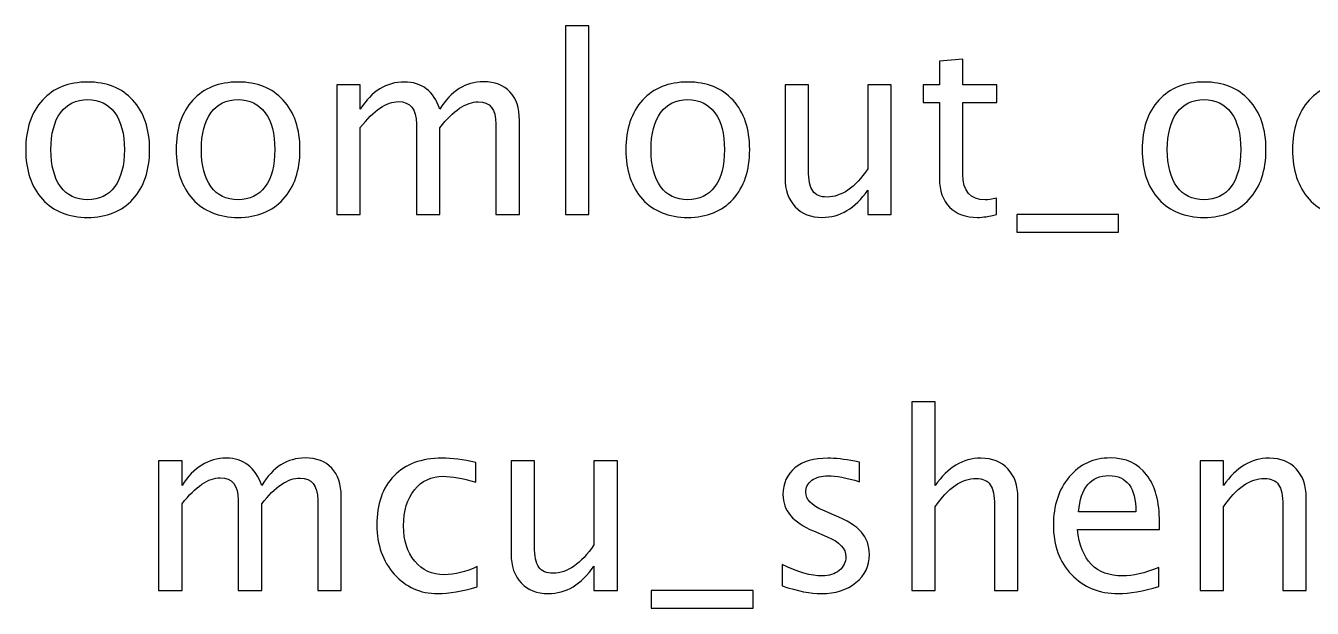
# Model space of a CAD drawing. Header units: centimetres. Extents: x -55 to 43, y -73 to 74.
# Drawn here: x -31.73 to -17.82, y 67.41 to 73.71 of the extents above; entities that cross this region are included whole.
import ezdxf

# ---------------------------------------------------------------- set-up
doc = ezdxf.new("R2010")
doc.units = ezdxf.units.CM
doc.header["$MEASUREMENT"] = 0
doc.layers.add('Layer 1', color=7, linetype='Continuous')

msp = doc.modelspace()

# ---------------------------------------------------------------- linework, layer by layer
at = {"layer": 'Layer 1'}
for points, knots in [([(-25.89448, 71.67044), (-25.89448, 71.67044), (-25.89448, 73.71037), (-25.89448, 73.71037), (-25.89448, 73.71037), (-25.89448, 73.71037), (-25.64048, 73.71037), (-25.64048, 73.71037), (-25.64048, 73.71037), (-25.64048, 73.71037), (-25.64048, 71.67044), (-25.64048, 71.67044), (-25.64048, 71.67044), (-25.64048, 71.67044), (-25.89448, 71.67044), (-25.89448, 71.67044)], [0, 0, 0, 0, 0.2, 0.2, 0.2, 0.2, 0.4, 0.4, 0.4, 0.4, 0.6, 0.6, 0.6, 0.6, 1, 1, 1, 1]), ([(-21.23518, 71.67088), (-21.31367, 71.64927), (-21.38202, 71.63869), (-21.43979, 71.63869), (-21.43979, 71.63869), (-21.56944, 71.63869), (-21.67042, 71.67573), (-21.74274, 71.74981), (-21.74274, 71.74981), (-21.8155, 71.8239), (-21.85166, 71.92664), (-21.85166, 72.0585), (-21.85166, 72.0585), (-21.85166, 72.0585), (-21.85166, 72.88223), (-21.85166, 72.88223), (-21.85166, 72.88223), (-21.85166, 72.88223), (-22.02716, 72.88223), (-22.02716, 72.88223), (-22.02716, 72.88223), (-22.02716, 72.88223), (-22.02716, 73.07273), (-22.02716, 73.07273), (-22.02716, 73.07273), (-22.02716, 73.07273), (-21.85166, 73.07273), (-21.85166, 73.07273), (-21.85166, 73.07273), (-21.85166, 73.07273), (-21.85166, 73.32629), (-21.85166, 73.32629), (-21.85166, 73.32629), (-21.85166, 73.32629), (-21.59766, 73.35054), (-21.59766, 73.35054), (-21.59766, 73.35054), (-21.59766, 73.35054), (-21.59766, 73.07273), (-21.59766, 73.07273), (-21.59766, 73.07273), (-21.59766, 73.07273), (-21.22989, 73.07273), (-21.22989, 73.07273), (-21.22989, 73.07273), (-21.22989, 73.07273), (-21.22989, 72.88223), (-21.22989, 72.88223), (-21.22989, 72.88223), (-21.22989, 72.88223), (-21.59766, 72.88223), (-21.59766, 72.88223), (-21.59766, 72.88223), (-21.59766, 72.88223), (-21.59766, 72.10436), (-21.59766, 72.10436), (-21.59766, 72.10436), (-21.59766, 71.92091), (-21.51784, 71.82919), (-21.35865, 71.82919), (-21.35865, 71.82919), (-21.3247, 71.82919), (-21.28369, 71.83492), (-21.23518, 71.84595), (-21.23518, 71.84595), (-21.23518, 71.84595), (-21.23518, 71.67088), (-21.23518, 71.67088)], [0, 0, 0, 0, 0.05555556, 0.05555556, 0.05555556, 0.05555556, 0.11111111, 0.11111111, 0.11111111, 0.11111111, 0.16666667, 0.16666667, 0.16666667, 0.16666667, 0.22222222, 0.22222222, 0.22222222, 0.22222222, 0.27777778, 0.27777778, 0.27777778, 0.27777778, 0.33333333, 0.33333333, 0.33333333, 0.33333333, 0.38888889, 0.38888889, 0.38888889, 0.38888889, 0.44444444, 0.44444444, 0.44444444, 0.44444444, 0.5, 0.5, 0.5, 0.5, 0.55555556, 0.55555556, 0.55555556, 0.55555556, 0.61111111, 0.61111111, 0.61111111, 0.61111111, 0.66666667, 0.66666667, 0.66666667, 0.66666667, 0.72222222, 0.72222222, 0.72222222, 0.72222222, 0.77777778, 0.77777778, 0.77777778, 0.77777778, 0.83333333, 0.83333333, 0.83333333, 0.83333333, 0.88888889, 0.88888889, 0.88888889, 0.88888889, 1, 1, 1, 1]), ([(-31.05737, 71.63869), (-31.2633, 71.63869), (-31.42646, 71.70439), (-31.54641, 71.8358), (-31.54641, 71.8358), (-31.66679, 71.96721), (-31.72677, 72.14581), (-31.72677, 72.37114), (-31.72677, 72.37114), (-31.72677, 72.59604), (-31.66679, 72.77419), (-31.54641, 72.90516), (-31.54641, 72.90516), (-31.42646, 73.03613), (-31.2633, 73.10183), (-31.05737, 73.10183), (-31.05737, 73.10183), (-30.85144, 73.10183), (-30.68828, 73.03613), (-30.56833, 72.90516), (-30.56833, 72.90516), (-30.44795, 72.77419), (-30.38798, 72.59604), (-30.38798, 72.37114), (-30.38798, 72.37114), (-30.38798, 72.14581), (-30.44795, 71.96721), (-30.56833, 71.8358), (-30.56833, 71.8358), (-30.68828, 71.70439), (-30.85144, 71.63869), (-31.05737, 71.63869)], [0, 0, 0, 0, 0.11111111, 0.11111111, 0.11111111, 0.11111111, 0.22222222, 0.22222222, 0.22222222, 0.22222222, 0.33333333, 0.33333333, 0.33333333, 0.33333333, 0.44444444, 0.44444444, 0.44444444, 0.44444444, 0.55555556, 0.55555556, 0.55555556, 0.55555556, 0.66666667, 0.66666667, 0.66666667, 0.66666667, 0.77777778, 0.77777778, 0.77777778, 0.77777778, 1, 1, 1, 1]), ([(-29.43195, 71.63869), (-29.63788, 71.63869), (-29.80104, 71.70439), (-29.92099, 71.8358), (-29.92099, 71.8358), (-30.04137, 71.96721), (-30.10135, 72.14581), (-30.10135, 72.37114), (-30.10135, 72.37114), (-30.10135, 72.59604), (-30.04137, 72.77419), (-29.92099, 72.90516), (-29.92099, 72.90516), (-29.80104, 73.03613), (-29.63788, 73.10183), (-29.43195, 73.10183), (-29.43195, 73.10183), (-29.22602, 73.10183), (-29.06286, 73.03613), (-28.94291, 72.90516), (-28.94291, 72.90516), (-28.82253, 72.77419), (-28.76256, 72.59604), (-28.76256, 72.37114), (-28.76256, 72.37114), (-28.76256, 72.14581), (-28.82253, 71.96721), (-28.94291, 71.8358), (-28.94291, 71.8358), (-29.06286, 71.70439), (-29.22602, 71.63869), (-29.43195, 71.63869)], [0, 0, 0, 0, 0.11111111, 0.11111111, 0.11111111, 0.11111111, 0.22222222, 0.22222222, 0.22222222, 0.22222222, 0.33333333, 0.33333333, 0.33333333, 0.33333333, 0.44444444, 0.44444444, 0.44444444, 0.44444444, 0.55555556, 0.55555556, 0.55555556, 0.55555556, 0.66666667, 0.66666667, 0.66666667, 0.66666667, 0.77777778, 0.77777778, 0.77777778, 0.77777778, 1, 1, 1, 1]), ([(-28.3648, 71.67044), (-28.3648, 71.67044), (-28.3648, 73.07273), (-28.3648, 73.07273), (-28.3648, 73.07273), (-28.3648, 73.07273), (-28.1108, 73.07273), (-28.1108, 73.07273), (-28.1108, 73.07273), (-28.1108, 73.07273), (-28.1108, 72.80771), (-28.1108, 72.80771), (-28.1108, 72.80771), (-27.98689, 73.00394), (-27.82814, 73.10183), (-27.63367, 73.10183), (-27.63367, 73.10183), (-27.44626, 73.10183), (-27.31882, 73.00394), (-27.25091, 72.80771), (-27.25091, 72.80771), (-27.13052, 73.0057), (-26.97353, 73.10448), (-26.78083, 73.10448), (-26.78083, 73.10448), (-26.6578, 73.10448), (-26.56211, 73.06832), (-26.49376, 72.99556), (-26.49376, 72.99556), (-26.42541, 72.9228), (-26.39101, 72.82094), (-26.39101, 72.68997), (-26.39101, 72.68997), (-26.39101, 72.68997), (-26.39101, 71.67044), (-26.39101, 71.67044), (-26.39101, 71.67044), (-26.39101, 71.67044), (-26.64501, 71.67044), (-26.64501, 71.67044), (-26.64501, 71.67044), (-26.64501, 71.67044), (-26.64501, 72.64807), (-26.64501, 72.64807), (-26.64501, 72.64807), (-26.64501, 72.80771), (-26.70851, 72.88752), (-26.83551, 72.88752), (-26.83551, 72.88752), (-26.96736, 72.88752), (-27.10583, 72.79448), (-27.25091, 72.60795), (-27.25091, 72.60795), (-27.25091, 72.60795), (-27.25091, 71.67044), (-27.25091, 71.67044), (-27.25091, 71.67044), (-27.25091, 71.67044), (-27.50491, 71.67044), (-27.50491, 71.67044), (-27.50491, 71.67044), (-27.50491, 71.67044), (-27.50491, 72.64896), (-27.50491, 72.64896), (-27.50491, 72.64896), (-27.50491, 72.80991), (-27.56929, 72.89017), (-27.69849, 72.89017), (-27.69849, 72.89017), (-27.82681, 72.89017), (-27.9644, 72.79668), (-28.1108, 72.60927), (-28.1108, 72.60927), (-28.1108, 72.60927), (-28.1108, 71.67044), (-28.1108, 71.67044), (-28.1108, 71.67044), (-28.1108, 71.67044), (-28.3648, 71.67044), (-28.3648, 71.67044)], [0, 0, 0, 0, 0.04761905, 0.04761905, 0.04761905, 0.04761905, 0.0952381, 0.0952381, 0.0952381, 0.0952381, 0.14285714, 0.14285714, 0.14285714, 0.14285714, 0.19047619, 0.19047619, 0.19047619, 0.19047619, 0.23809524, 0.23809524, 0.23809524, 0.23809524, 0.28571429, 0.28571429, 0.28571429, 0.28571429, 0.33333333, 0.33333333, 0.33333333, 0.33333333, 0.38095238, 0.38095238, 0.38095238, 0.38095238, 0.42857143, 0.42857143, 0.42857143, 0.42857143, 0.47619048, 0.47619048, 0.47619048, 0.47619048, 0.52380952, 0.52380952, 0.52380952, 0.52380952, 0.57142857, 0.57142857, 0.57142857, 0.57142857, 0.61904762, 0.61904762, 0.61904762, 0.61904762, 0.66666667, 0.66666667, 0.66666667, 0.66666667, 0.71428571, 0.71428571, 0.71428571, 0.71428571, 0.76190476, 0.76190476, 0.76190476, 0.76190476, 0.80952381, 0.80952381, 0.80952381, 0.80952381, 0.85714286, 0.85714286, 0.85714286, 0.85714286, 0.9047619, 0.9047619, 0.9047619, 0.9047619, 1, 1, 1, 1]), ([(-24.57157, 71.63869), (-24.7775, 71.63869), (-24.94066, 71.70439), (-25.06061, 71.8358), (-25.06061, 71.8358), (-25.18099, 71.96721), (-25.24097, 72.14581), (-25.24097, 72.37114), (-25.24097, 72.37114), (-25.24097, 72.59604), (-25.18099, 72.77419), (-25.06061, 72.90516), (-25.06061, 72.90516), (-24.94066, 73.03613), (-24.7775, 73.10183), (-24.57157, 73.10183), (-24.57157, 73.10183), (-24.36564, 73.10183), (-24.20248, 73.03613), (-24.08253, 72.90516), (-24.08253, 72.90516), (-23.96215, 72.77419), (-23.90218, 72.59604), (-23.90218, 72.37114), (-23.90218, 72.37114), (-23.90218, 72.14581), (-23.96215, 71.96721), (-24.08253, 71.8358), (-24.08253, 71.8358), (-24.20248, 71.70439), (-24.36564, 71.63869), (-24.57157, 71.63869)], [0, 0, 0, 0, 0.11111111, 0.11111111, 0.11111111, 0.11111111, 0.22222222, 0.22222222, 0.22222222, 0.22222222, 0.33333333, 0.33333333, 0.33333333, 0.33333333, 0.44444444, 0.44444444, 0.44444444, 0.44444444, 0.55555556, 0.55555556, 0.55555556, 0.55555556, 0.66666667, 0.66666667, 0.66666667, 0.66666667, 0.77777778, 0.77777778, 0.77777778, 0.77777778, 1, 1, 1, 1]), ([(-22.626, 71.67044), (-22.626, 71.67044), (-22.626, 71.93414), (-22.626, 71.93414), (-22.626, 71.93414), (-22.76138, 71.73703), (-22.92587, 71.63869), (-23.11901, 71.63869), (-23.11901, 71.63869), (-23.2416, 71.63869), (-23.33906, 71.67705), (-23.41138, 71.75422), (-23.41138, 71.75422), (-23.48414, 71.83139), (-23.5203, 71.93502), (-23.5203, 72.06599), (-23.5203, 72.06599), (-23.5203, 72.06599), (-23.5203, 73.07273), (-23.5203, 73.07273), (-23.5203, 73.07273), (-23.5203, 73.07273), (-23.2663, 73.07273), (-23.2663, 73.07273), (-23.2663, 73.07273), (-23.2663, 73.07273), (-23.2663, 72.14889), (-23.2663, 72.14889), (-23.2663, 72.14889), (-23.2663, 72.0435), (-23.25086, 71.96898), (-23.22043, 71.92488), (-23.22043, 71.92488), (-23.18957, 71.88034), (-23.13841, 71.85829), (-23.06654, 71.85829), (-23.06654, 71.85829), (-22.91131, 71.85829), (-22.76403, 71.96016), (-22.626, 72.16433), (-22.626, 72.16433), (-22.626, 72.16433), (-22.626, 73.07273), (-22.626, 73.07273), (-22.626, 73.07273), (-22.626, 73.07273), (-22.37201, 73.07273), (-22.37201, 73.07273), (-22.37201, 73.07273), (-22.37201, 73.07273), (-22.37201, 71.67044), (-22.37201, 71.67044), (-22.37201, 71.67044), (-22.37201, 71.67044), (-22.626, 71.67044), (-22.626, 71.67044)], [0, 0, 0, 0, 0.06666667, 0.06666667, 0.06666667, 0.06666667, 0.13333333, 0.13333333, 0.13333333, 0.13333333, 0.2, 0.2, 0.2, 0.2, 0.26666667, 0.26666667, 0.26666667, 0.26666667, 0.33333333, 0.33333333, 0.33333333, 0.33333333, 0.4, 0.4, 0.4, 0.4, 0.46666667, 0.46666667, 0.46666667, 0.46666667, 0.53333333, 0.53333333, 0.53333333, 0.53333333, 0.6, 0.6, 0.6, 0.6, 0.66666667, 0.66666667, 0.66666667, 0.66666667, 0.73333333, 0.73333333, 0.73333333, 0.73333333, 0.8, 0.8, 0.8, 0.8, 0.86666667, 0.86666667, 0.86666667, 0.86666667, 1, 1, 1, 1]), ([(-18.99152, 71.63869), (-19.19745, 71.63869), (-19.36061, 71.70439), (-19.48056, 71.8358), (-19.48056, 71.8358), (-19.60094, 71.96721), (-19.66092, 72.14581), (-19.66092, 72.37114), (-19.66092, 72.37114), (-19.66092, 72.59604), (-19.60094, 72.77419), (-19.48056, 72.90516), (-19.48056, 72.90516), (-19.36061, 73.03613), (-19.19745, 73.10183), (-18.99152, 73.10183), (-18.99152, 73.10183), (-18.78559, 73.10183), (-18.62243, 73.03613), (-18.50248, 72.90516), (-18.50248, 72.90516), (-18.3821, 72.77419), (-18.32213, 72.59604), (-18.32213, 72.37114), (-18.32213, 72.37114), (-18.32213, 72.14581), (-18.3821, 71.96721), (-18.50248, 71.8358), (-18.50248, 71.8358), (-18.62243, 71.70439), (-18.78559, 71.63869), (-18.99152, 71.63869)], [0, 0, 0, 0, 0.11111111, 0.11111111, 0.11111111, 0.11111111, 0.22222222, 0.22222222, 0.22222222, 0.22222222, 0.33333333, 0.33333333, 0.33333333, 0.33333333, 0.44444444, 0.44444444, 0.44444444, 0.44444444, 0.55555556, 0.55555556, 0.55555556, 0.55555556, 0.66666667, 0.66666667, 0.66666667, 0.66666667, 0.77777778, 0.77777778, 0.77777778, 0.77777778, 1, 1, 1, 1]), ([(-17.3661, 71.63869), (-17.57203, 71.63869), (-17.73519, 71.70439), (-17.85514, 71.8358), (-17.85514, 71.8358), (-17.97552, 71.96721), (-18.0355, 72.14581), (-18.0355, 72.37114), (-18.0355, 72.37114), (-18.0355, 72.59604), (-17.97552, 72.77419), (-17.85514, 72.90516), (-17.85514, 72.90516), (-17.73519, 73.03613), (-17.57203, 73.10183), (-17.3661, 73.10183), (-17.3661, 73.10183), (-17.16017, 73.10183), (-16.99701, 73.03613), (-16.87706, 72.90516), (-16.87706, 72.90516), (-16.75668, 72.77419), (-16.69671, 72.59604), (-16.69671, 72.37114), (-16.69671, 72.37114), (-16.69671, 72.14581), (-16.75668, 71.96721), (-16.87706, 71.8358), (-16.87706, 71.8358), (-16.99701, 71.70439), (-17.16017, 71.63869), (-17.3661, 71.63869)], [0, 0, 0, 0, 0.11111111, 0.11111111, 0.11111111, 0.11111111, 0.22222222, 0.22222222, 0.22222222, 0.22222222, 0.33333333, 0.33333333, 0.33333333, 0.33333333, 0.44444444, 0.44444444, 0.44444444, 0.44444444, 0.55555556, 0.55555556, 0.55555556, 0.55555556, 0.66666667, 0.66666667, 0.66666667, 0.66666667, 0.77777778, 0.77777778, 0.77777778, 0.77777778, 1, 1, 1, 1]), ([(-31.05781, 71.82919), (-30.93213, 71.82919), (-30.83424, 71.87637), (-30.76457, 71.97118), (-30.76457, 71.97118), (-30.69533, 72.06555), (-30.6605, 72.19917), (-30.6605, 72.37114), (-30.6605, 72.37114), (-30.6605, 72.54268), (-30.69533, 72.67586), (-30.76457, 72.77022), (-30.76457, 72.77022), (-30.83424, 72.86415), (-30.93213, 72.91133), (-31.05781, 72.91133), (-31.05781, 72.91133), (-31.18393, 72.91133), (-31.28182, 72.86415), (-31.35062, 72.77022), (-31.35062, 72.77022), (-31.41985, 72.67586), (-31.45424, 72.54268), (-31.45424, 72.37114), (-31.45424, 72.37114), (-31.45424, 72.19917), (-31.41985, 72.06555), (-31.35062, 71.97118), (-31.35062, 71.97118), (-31.28182, 71.87637), (-31.18393, 71.82919), (-31.05781, 71.82919)], [0, 0, 0, 0, 0.11111111, 0.11111111, 0.11111111, 0.11111111, 0.22222222, 0.22222222, 0.22222222, 0.22222222, 0.33333333, 0.33333333, 0.33333333, 0.33333333, 0.44444444, 0.44444444, 0.44444444, 0.44444444, 0.55555556, 0.55555556, 0.55555556, 0.55555556, 0.66666667, 0.66666667, 0.66666667, 0.66666667, 0.77777778, 0.77777778, 0.77777778, 0.77777778, 1, 1, 1, 1]), ([(-29.43239, 71.82919), (-29.30671, 71.82919), (-29.20882, 71.87637), (-29.13915, 71.97118), (-29.13915, 71.97118), (-29.06991, 72.06555), (-29.03508, 72.19917), (-29.03508, 72.37114), (-29.03508, 72.37114), (-29.03508, 72.54268), (-29.06991, 72.67586), (-29.13915, 72.77022), (-29.13915, 72.77022), (-29.20882, 72.86415), (-29.30671, 72.91133), (-29.43239, 72.91133), (-29.43239, 72.91133), (-29.55851, 72.91133), (-29.6564, 72.86415), (-29.7252, 72.77022), (-29.7252, 72.77022), (-29.79443, 72.67586), (-29.82882, 72.54268), (-29.82882, 72.37114), (-29.82882, 72.37114), (-29.82882, 72.19917), (-29.79443, 72.06555), (-29.7252, 71.97118), (-29.7252, 71.97118), (-29.6564, 71.87637), (-29.55851, 71.82919), (-29.43239, 71.82919)], [0, 0, 0, 0, 0.11111111, 0.11111111, 0.11111111, 0.11111111, 0.22222222, 0.22222222, 0.22222222, 0.22222222, 0.33333333, 0.33333333, 0.33333333, 0.33333333, 0.44444444, 0.44444444, 0.44444444, 0.44444444, 0.55555556, 0.55555556, 0.55555556, 0.55555556, 0.66666667, 0.66666667, 0.66666667, 0.66666667, 0.77777778, 0.77777778, 0.77777778, 0.77777778, 1, 1, 1, 1]), ([(-24.57201, 71.82919), (-24.44633, 71.82919), (-24.34844, 71.87637), (-24.27877, 71.97118), (-24.27877, 71.97118), (-24.20953, 72.06555), (-24.1747, 72.19917), (-24.1747, 72.37114), (-24.1747, 72.37114), (-24.1747, 72.54268), (-24.20953, 72.67586), (-24.27877, 72.77022), (-24.27877, 72.77022), (-24.34844, 72.86415), (-24.44633, 72.91133), (-24.57201, 72.91133), (-24.57201, 72.91133), (-24.69813, 72.91133), (-24.79602, 72.86415), (-24.86482, 72.77022), (-24.86482, 72.77022), (-24.93405, 72.67586), (-24.96844, 72.54268), (-24.96844, 72.37114), (-24.96844, 72.37114), (-24.96844, 72.19917), (-24.93405, 72.06555), (-24.86482, 71.97118), (-24.86482, 71.97118), (-24.79602, 71.87637), (-24.69813, 71.82919), (-24.57201, 71.82919)], [0, 0, 0, 0, 0.11111111, 0.11111111, 0.11111111, 0.11111111, 0.22222222, 0.22222222, 0.22222222, 0.22222222, 0.33333333, 0.33333333, 0.33333333, 0.33333333, 0.44444444, 0.44444444, 0.44444444, 0.44444444, 0.55555556, 0.55555556, 0.55555556, 0.55555556, 0.66666667, 0.66666667, 0.66666667, 0.66666667, 0.77777778, 0.77777778, 0.77777778, 0.77777778, 1, 1, 1, 1]), ([(-18.99196, 71.82919), (-18.86628, 71.82919), (-18.76839, 71.87637), (-18.69872, 71.97118), (-18.69872, 71.97118), (-18.62948, 72.06555), (-18.59465, 72.19917), (-18.59465, 72.37114), (-18.59465, 72.37114), (-18.59465, 72.54268), (-18.62948, 72.67586), (-18.69872, 72.77022), (-18.69872, 72.77022), (-18.76839, 72.86415), (-18.86628, 72.91133), (-18.99196, 72.91133), (-18.99196, 72.91133), (-19.11808, 72.91133), (-19.21597, 72.86415), (-19.28477, 72.77022), (-19.28477, 72.77022), (-19.354, 72.67586), (-19.38839, 72.54268), (-19.38839, 72.37114), (-19.38839, 72.37114), (-19.38839, 72.19917), (-19.354, 72.06555), (-19.28477, 71.97118), (-19.28477, 71.97118), (-19.21597, 71.87637), (-19.11808, 71.82919), (-18.99196, 71.82919)], [0, 0, 0, 0, 0.11111111, 0.11111111, 0.11111111, 0.11111111, 0.22222222, 0.22222222, 0.22222222, 0.22222222, 0.33333333, 0.33333333, 0.33333333, 0.33333333, 0.44444444, 0.44444444, 0.44444444, 0.44444444, 0.55555556, 0.55555556, 0.55555556, 0.55555556, 0.66666667, 0.66666667, 0.66666667, 0.66666667, 0.77777778, 0.77777778, 0.77777778, 0.77777778, 1, 1, 1, 1]), ([(-21.01558, 71.47994), (-21.01558, 71.47994), (-21.01558, 71.67044), (-21.01558, 71.67044), (-21.01558, 71.67044), (-21.01558, 71.67044), (-19.91491, 71.67044), (-19.91491, 71.67044), (-19.91491, 71.67044), (-19.91491, 71.67044), (-19.91491, 71.47994), (-19.91491, 71.47994), (-19.91491, 71.47994), (-19.91491, 71.47994), (-21.01558, 71.47994), (-21.01558, 71.47994)], [0, 0, 0, 0, 0.2, 0.2, 0.2, 0.2, 0.4, 0.4, 0.4, 0.4, 0.6, 0.6, 0.6, 0.6, 1, 1, 1, 1]), ([(-22.15107, 67.60468), (-22.15107, 67.60468), (-22.15107, 69.64461), (-22.15107, 69.64461), (-22.15107, 69.64461), (-22.15107, 69.64461), (-21.89707, 69.64461), (-21.89707, 69.64461), (-21.89707, 69.64461), (-21.89707, 69.64461), (-21.89707, 68.74195), (-21.89707, 68.74195), (-21.89707, 68.74195), (-21.76257, 68.93818), (-21.59765, 69.03607), (-21.40274, 69.03607), (-21.40274, 69.03607), (-21.28015, 69.03607), (-21.1827, 68.99771), (-21.11082, 68.92054), (-21.11082, 68.92054), (-21.03894, 68.84381), (-21.00278, 68.74018), (-21.00278, 68.61054), (-21.00278, 68.61054), (-21.00278, 68.61054), (-21.00278, 67.60468), (-21.00278, 67.60468), (-21.00278, 67.60468), (-21.00278, 67.60468), (-21.25678, 67.60468), (-21.25678, 67.60468), (-21.25678, 67.60468), (-21.25678, 67.60468), (-21.25678, 68.52763), (-21.25678, 68.52763), (-21.25678, 68.52763), (-21.25678, 68.6317), (-21.27221, 68.70579), (-21.30264, 68.74988), (-21.30264, 68.74988), (-21.33351, 68.79442), (-21.38422, 68.81647), (-21.45522, 68.81647), (-21.45522, 68.81647), (-21.61132, 68.81647), (-21.75861, 68.71461), (-21.89707, 68.51088), (-21.89707, 68.51088), (-21.89707, 68.51088), (-21.89707, 67.60468), (-21.89707, 67.60468), (-21.89707, 67.60468), (-21.89707, 67.60468), (-22.15107, 67.60468), (-22.15107, 67.60468)], [0, 0, 0, 0, 0.06666667, 0.06666667, 0.06666667, 0.06666667, 0.13333333, 0.13333333, 0.13333333, 0.13333333, 0.2, 0.2, 0.2, 0.2, 0.26666667, 0.26666667, 0.26666667, 0.26666667, 0.33333333, 0.33333333, 0.33333333, 0.33333333, 0.4, 0.4, 0.4, 0.4, 0.46666667, 0.46666667, 0.46666667, 0.46666667, 0.53333333, 0.53333333, 0.53333333, 0.53333333, 0.6, 0.6, 0.6, 0.6, 0.66666667, 0.66666667, 0.66666667, 0.66666667, 0.73333333, 0.73333333, 0.73333333, 0.73333333, 0.8, 0.8, 0.8, 0.8, 0.86666667, 0.86666667, 0.86666667, 0.86666667, 1, 1, 1, 1]), ([(-30.29052, 67.60468), (-30.29052, 67.60468), (-30.29052, 69.00697), (-30.29052, 69.00697), (-30.29052, 69.00697), (-30.29052, 69.00697), (-30.03652, 69.00697), (-30.03652, 69.00697), (-30.03652, 69.00697), (-30.03652, 69.00697), (-30.03652, 68.74195), (-30.03652, 68.74195), (-30.03652, 68.74195), (-29.91261, 68.93818), (-29.75386, 69.03607), (-29.55939, 69.03607), (-29.55939, 69.03607), (-29.37198, 69.03607), (-29.24454, 68.93818), (-29.17663, 68.74195), (-29.17663, 68.74195), (-29.05624, 68.93994), (-28.89925, 69.03872), (-28.70655, 69.03872), (-28.70655, 69.03872), (-28.58352, 69.03872), (-28.48783, 69.00256), (-28.41948, 68.9298), (-28.41948, 68.9298), (-28.35113, 68.85704), (-28.31673, 68.75518), (-28.31673, 68.62421), (-28.31673, 68.62421), (-28.31673, 68.62421), (-28.31673, 67.60468), (-28.31673, 67.60468), (-28.31673, 67.60468), (-28.31673, 67.60468), (-28.57073, 67.60468), (-28.57073, 67.60468), (-28.57073, 67.60468), (-28.57073, 67.60468), (-28.57073, 68.58231), (-28.57073, 68.58231), (-28.57073, 68.58231), (-28.57073, 68.74195), (-28.63423, 68.82176), (-28.76123, 68.82176), (-28.76123, 68.82176), (-28.89308, 68.82176), (-29.03155, 68.72872), (-29.17663, 68.54219), (-29.17663, 68.54219), (-29.17663, 68.54219), (-29.17663, 67.60468), (-29.17663, 67.60468), (-29.17663, 67.60468), (-29.17663, 67.60468), (-29.43063, 67.60468), (-29.43063, 67.60468), (-29.43063, 67.60468), (-29.43063, 67.60468), (-29.43063, 68.5832), (-29.43063, 68.5832), (-29.43063, 68.5832), (-29.43063, 68.74415), (-29.49501, 68.82441), (-29.62421, 68.82441), (-29.62421, 68.82441), (-29.75253, 68.82441), (-29.89012, 68.73092), (-30.03652, 68.54351), (-30.03652, 68.54351), (-30.03652, 68.54351), (-30.03652, 67.60468), (-30.03652, 67.60468), (-30.03652, 67.60468), (-30.03652, 67.60468), (-30.29052, 67.60468), (-30.29052, 67.60468)], [0, 0, 0, 0, 0.04761905, 0.04761905, 0.04761905, 0.04761905, 0.0952381, 0.0952381, 0.0952381, 0.0952381, 0.14285714, 0.14285714, 0.14285714, 0.14285714, 0.19047619, 0.19047619, 0.19047619, 0.19047619, 0.23809524, 0.23809524, 0.23809524, 0.23809524, 0.28571429, 0.28571429, 0.28571429, 0.28571429, 0.33333333, 0.33333333, 0.33333333, 0.33333333, 0.38095238, 0.38095238, 0.38095238, 0.38095238, 0.42857143, 0.42857143, 0.42857143, 0.42857143, 0.47619048, 0.47619048, 0.47619048, 0.47619048, 0.52380952, 0.52380952, 0.52380952, 0.52380952, 0.57142857, 0.57142857, 0.57142857, 0.57142857, 0.61904762, 0.61904762, 0.61904762, 0.61904762, 0.66666667, 0.66666667, 0.66666667, 0.66666667, 0.71428571, 0.71428571, 0.71428571, 0.71428571, 0.76190476, 0.76190476, 0.76190476, 0.76190476, 0.80952381, 0.80952381, 0.80952381, 0.80952381, 0.85714286, 0.85714286, 0.85714286, 0.85714286, 0.9047619, 0.9047619, 0.9047619, 0.9047619, 1, 1, 1, 1]), ([(-26.84653, 67.64701), (-27.01102, 67.59762), (-27.15301, 67.57293), (-27.27251, 67.57293), (-27.27251, 67.57293), (-27.46213, 67.57293), (-27.61912, 67.64304), (-27.74391, 67.78283), (-27.74391, 67.78283), (-27.86871, 67.92306), (-27.93133, 68.09989), (-27.93133, 68.31288), (-27.93133, 68.31288), (-27.93133, 68.54042), (-27.86959, 68.71813), (-27.74612, 68.84513), (-27.74612, 68.84513), (-27.62265, 68.97257), (-27.45023, 69.03607), (-27.22886, 69.03607), (-27.22886, 69.03607), (-27.11994, 69.03607), (-26.99735, 69.02108), (-26.86241, 68.99109), (-26.86241, 68.99109), (-26.86241, 68.99109), (-26.86241, 68.77678), (-26.86241, 68.77678), (-26.86241, 68.77678), (-27.00573, 68.81912), (-27.12258, 68.84028), (-27.21254, 68.84028), (-27.21254, 68.84028), (-27.34307, 68.84028), (-27.44758, 68.79133), (-27.52563, 68.69388), (-27.52563, 68.69388), (-27.60368, 68.59643), (-27.64293, 68.46634), (-27.64293, 68.30406), (-27.64293, 68.30406), (-27.64293, 68.14663), (-27.60236, 68.01963), (-27.52166, 67.92218), (-27.52166, 67.92218), (-27.44096, 67.82517), (-27.33557, 67.77666), (-27.2046, 67.77666), (-27.2046, 67.77666), (-27.08863, 67.77666), (-26.96957, 67.80665), (-26.84653, 67.86662), (-26.84653, 67.86662), (-26.84653, 67.86662), (-26.84653, 67.64701), (-26.84653, 67.64701)], [0, 0, 0, 0, 0.06666667, 0.06666667, 0.06666667, 0.06666667, 0.13333333, 0.13333333, 0.13333333, 0.13333333, 0.2, 0.2, 0.2, 0.2, 0.26666667, 0.26666667, 0.26666667, 0.26666667, 0.33333333, 0.33333333, 0.33333333, 0.33333333, 0.4, 0.4, 0.4, 0.4, 0.46666667, 0.46666667, 0.46666667, 0.46666667, 0.53333333, 0.53333333, 0.53333333, 0.53333333, 0.6, 0.6, 0.6, 0.6, 0.66666667, 0.66666667, 0.66666667, 0.66666667, 0.73333333, 0.73333333, 0.73333333, 0.73333333, 0.8, 0.8, 0.8, 0.8, 0.86666667, 0.86666667, 0.86666667, 0.86666667, 1, 1, 1, 1]), ([(-25.58667, 67.60468), (-25.58667, 67.60468), (-25.58667, 67.86838), (-25.58667, 67.86838), (-25.58667, 67.86838), (-25.72205, 67.67127), (-25.88654, 67.57293), (-26.07968, 67.57293), (-26.07968, 67.57293), (-26.20227, 67.57293), (-26.29973, 67.61129), (-26.37205, 67.68846), (-26.37205, 67.68846), (-26.44481, 67.76563), (-26.48097, 67.86926), (-26.48097, 68.00023), (-26.48097, 68.00023), (-26.48097, 68.00023), (-26.48097, 69.00697), (-26.48097, 69.00697), (-26.48097, 69.00697), (-26.48097, 69.00697), (-26.22697, 69.00697), (-26.22697, 69.00697), (-26.22697, 69.00697), (-26.22697, 69.00697), (-26.22697, 68.08313), (-26.22697, 68.08313), (-26.22697, 68.08313), (-26.22697, 67.97774), (-26.21153, 67.90322), (-26.1811, 67.85912), (-26.1811, 67.85912), (-26.15024, 67.81458), (-26.09908, 67.79253), (-26.02721, 67.79253), (-26.02721, 67.79253), (-25.87198, 67.79253), (-25.7247, 67.8944), (-25.58667, 68.09857), (-25.58667, 68.09857), (-25.58667, 68.09857), (-25.58667, 69.00697), (-25.58667, 69.00697), (-25.58667, 69.00697), (-25.58667, 69.00697), (-25.33268, 69.00697), (-25.33268, 69.00697), (-25.33268, 69.00697), (-25.33268, 69.00697), (-25.33268, 67.60468), (-25.33268, 67.60468), (-25.33268, 67.60468), (-25.33268, 67.60468), (-25.58667, 67.60468), (-25.58667, 67.60468)], [0, 0, 0, 0, 0.06666667, 0.06666667, 0.06666667, 0.06666667, 0.13333333, 0.13333333, 0.13333333, 0.13333333, 0.2, 0.2, 0.2, 0.2, 0.26666667, 0.26666667, 0.26666667, 0.26666667, 0.33333333, 0.33333333, 0.33333333, 0.33333333, 0.4, 0.4, 0.4, 0.4, 0.46666667, 0.46666667, 0.46666667, 0.46666667, 0.53333333, 0.53333333, 0.53333333, 0.53333333, 0.6, 0.6, 0.6, 0.6, 0.66666667, 0.66666667, 0.66666667, 0.66666667, 0.73333333, 0.73333333, 0.73333333, 0.73333333, 0.8, 0.8, 0.8, 0.8, 0.86666667, 0.86666667, 0.86666667, 0.86666667, 1, 1, 1, 1]), ([(-23.55027, 67.65495), (-23.55027, 67.65495), (-23.55027, 67.88778), (-23.55027, 67.88778), (-23.55027, 67.88778), (-23.38402, 67.80488), (-23.23983, 67.76343), (-23.1168, 67.76343), (-23.1168, 67.76343), (-23.04359, 67.76343), (-22.98274, 67.78327), (-22.93467, 67.82296), (-22.93467, 67.82296), (-22.88661, 67.86221), (-22.86236, 67.9116), (-22.86236, 67.97113), (-22.86236, 67.97113), (-22.86236, 68.058), (-22.92982, 68.12988), (-23.06476, 68.18676), (-23.06476, 68.18676), (-23.06476, 68.18676), (-23.21337, 68.24982), (-23.21337, 68.24982), (-23.21337, 68.24982), (-23.43253, 68.34066), (-23.54233, 68.47207), (-23.54233, 68.64273), (-23.54233, 68.64273), (-23.54233, 68.76488), (-23.49912, 68.86101), (-23.41269, 68.93112), (-23.41269, 68.93112), (-23.32626, 69.00124), (-23.20764, 69.03607), (-23.05726, 69.03607), (-23.05726, 69.03607), (-22.97921, 69.03607), (-22.8822, 69.02549), (-22.76711, 69.00388), (-22.76711, 69.00388), (-22.76711, 69.00388), (-22.71419, 68.99374), (-22.71419, 68.99374), (-22.71419, 68.99374), (-22.71419, 68.99374), (-22.71419, 68.78207), (-22.71419, 68.78207), (-22.71419, 68.78207), (-22.85574, 68.82441), (-22.96863, 68.84557), (-23.05286, 68.84557), (-23.05286, 68.84557), (-23.12694, 68.84557), (-23.18559, 68.82926), (-23.23013, 68.79707), (-23.23013, 68.79707), (-23.27422, 68.76488), (-23.29627, 68.72166), (-23.29627, 68.66742), (-23.29627, 68.66742), (-23.29627, 68.59113), (-23.23454, 68.52631), (-23.11062, 68.47384), (-23.11062, 68.47384), (-23.11062, 68.47384), (-22.98847, 68.42224), (-22.98847, 68.42224), (-22.98847, 68.42224), (-22.85001, 68.36403), (-22.75211, 68.3023), (-22.69479, 68.23747), (-22.69479, 68.23747), (-22.63702, 68.17265), (-22.60836, 68.09151), (-22.60836, 67.9945), (-22.60836, 67.9945), (-22.60836, 67.87147), (-22.65686, 67.77049), (-22.75432, 67.69155), (-22.75432, 67.69155), (-22.85133, 67.61262), (-22.97569, 67.57293), (-23.12694, 67.57293), (-23.12694, 67.57293), (-23.24335, 67.57293), (-23.38402, 67.60027), (-23.55027, 67.65495)], [0, 0, 0, 0, 0.04347826, 0.04347826, 0.04347826, 0.04347826, 0.08695652, 0.08695652, 0.08695652, 0.08695652, 0.13043478, 0.13043478, 0.13043478, 0.13043478, 0.17391304, 0.17391304, 0.17391304, 0.17391304, 0.2173913, 0.2173913, 0.2173913, 0.2173913, 0.26086957, 0.26086957, 0.26086957, 0.26086957, 0.30434783, 0.30434783, 0.30434783, 0.30434783, 0.34782609, 0.34782609, 0.34782609, 0.34782609, 0.39130435, 0.39130435, 0.39130435, 0.39130435, 0.43478261, 0.43478261, 0.43478261, 0.43478261, 0.47826087, 0.47826087, 0.47826087, 0.47826087, 0.52173913, 0.52173913, 0.52173913, 0.52173913, 0.56521739, 0.56521739, 0.56521739, 0.56521739, 0.60869565, 0.60869565, 0.60869565, 0.60869565, 0.65217391, 0.65217391, 0.65217391, 0.65217391, 0.69565217, 0.69565217, 0.69565217, 0.69565217, 0.73913043, 0.73913043, 0.73913043, 0.73913043, 0.7826087, 0.7826087, 0.7826087, 0.7826087, 0.82608696, 0.82608696, 0.82608696, 0.82608696, 0.86956522, 0.86956522, 0.86956522, 0.86956522, 0.91304348, 0.91304348, 0.91304348, 0.91304348, 1, 1, 1, 1]), ([(-19.47966, 67.64966), (-19.65032, 67.59851), (-19.79628, 67.57293), (-19.91799, 67.57293), (-19.91799, 67.57293), (-20.12569, 67.57293), (-20.29458, 67.64172), (-20.42466, 67.77886), (-20.42466, 67.77886), (-20.55475, 67.91601), (-20.62002, 68.09372), (-20.62002, 68.31244), (-20.62002, 68.31244), (-20.62002, 68.52455), (-20.56269, 68.69873), (-20.4476, 68.83499), (-20.4476, 68.83499), (-20.3325, 68.97081), (-20.18522, 69.03872), (-20.00574, 69.03872), (-20.00574, 69.03872), (-19.83597, 69.03872), (-19.70456, 68.97831), (-19.61195, 68.85748), (-19.61195, 68.85748), (-19.51935, 68.73665), (-19.47305, 68.56556), (-19.47305, 68.34375), (-19.47305, 68.34375), (-19.47305, 68.34375), (-19.47437, 68.26614), (-19.47437, 68.26614), (-19.47437, 68.26614), (-19.47437, 68.26614), (-20.36072, 68.26614), (-20.36072, 68.26614), (-20.36072, 68.26614), (-20.32368, 67.931), (-20.16008, 67.76343), (-19.87036, 67.76343), (-19.87036, 67.76343), (-19.76409, 67.76343), (-19.634, 67.79342), (-19.47966, 67.85339), (-19.47966, 67.85339), (-19.47966, 67.85339), (-19.47966, 67.64966), (-19.47966, 67.64966)], [0, 0, 0, 0, 0.07692308, 0.07692308, 0.07692308, 0.07692308, 0.15384615, 0.15384615, 0.15384615, 0.15384615, 0.23076923, 0.23076923, 0.23076923, 0.23076923, 0.30769231, 0.30769231, 0.30769231, 0.30769231, 0.38461538, 0.38461538, 0.38461538, 0.38461538, 0.46153846, 0.46153846, 0.46153846, 0.46153846, 0.53846154, 0.53846154, 0.53846154, 0.53846154, 0.61538462, 0.61538462, 0.61538462, 0.61538462, 0.69230769, 0.69230769, 0.69230769, 0.69230769, 0.76923077, 0.76923077, 0.76923077, 0.76923077, 0.84615385, 0.84615385, 0.84615385, 0.84615385, 1, 1, 1, 1]), ([(-19.03472, 67.60468), (-19.03472, 67.60468), (-19.03472, 69.00697), (-19.03472, 69.00697), (-19.03472, 69.00697), (-19.03472, 69.00697), (-18.78072, 69.00697), (-18.78072, 69.00697), (-18.78072, 69.00697), (-18.78072, 69.00697), (-18.78072, 68.74195), (-18.78072, 68.74195), (-18.78072, 68.74195), (-18.64622, 68.93818), (-18.4813, 69.03607), (-18.28639, 69.03607), (-18.28639, 69.03607), (-18.1638, 69.03607), (-18.06635, 68.99771), (-17.99447, 68.92054), (-17.99447, 68.92054), (-17.92259, 68.84381), (-17.88643, 68.74018), (-17.88643, 68.61054), (-17.88643, 68.61054), (-17.88643, 68.61054), (-17.88643, 67.60468), (-17.88643, 67.60468), (-17.88643, 67.60468), (-17.88643, 67.60468), (-18.14043, 67.60468), (-18.14043, 67.60468), (-18.14043, 67.60468), (-18.14043, 67.60468), (-18.14043, 68.52763), (-18.14043, 68.52763), (-18.14043, 68.52763), (-18.14043, 68.6317), (-18.15586, 68.70579), (-18.18629, 68.74988), (-18.18629, 68.74988), (-18.21716, 68.79442), (-18.26787, 68.81647), (-18.33887, 68.81647), (-18.33887, 68.81647), (-18.49497, 68.81647), (-18.64226, 68.71461), (-18.78072, 68.51088), (-18.78072, 68.51088), (-18.78072, 68.51088), (-18.78072, 67.60468), (-18.78072, 67.60468), (-18.78072, 67.60468), (-18.78072, 67.60468), (-19.03472, 67.60468), (-19.03472, 67.60468)], [0, 0, 0, 0, 0.06666667, 0.06666667, 0.06666667, 0.06666667, 0.13333333, 0.13333333, 0.13333333, 0.13333333, 0.2, 0.2, 0.2, 0.2, 0.26666667, 0.26666667, 0.26666667, 0.26666667, 0.33333333, 0.33333333, 0.33333333, 0.33333333, 0.4, 0.4, 0.4, 0.4, 0.46666667, 0.46666667, 0.46666667, 0.46666667, 0.53333333, 0.53333333, 0.53333333, 0.53333333, 0.6, 0.6, 0.6, 0.6, 0.66666667, 0.66666667, 0.66666667, 0.66666667, 0.73333333, 0.73333333, 0.73333333, 0.73333333, 0.8, 0.8, 0.8, 0.8, 0.86666667, 0.86666667, 0.86666667, 0.86666667, 1, 1, 1, 1]), ([(-20.34749, 68.45664), (-20.34749, 68.45664), (-19.72837, 68.45664), (-19.72837, 68.45664), (-19.72837, 68.45664), (-19.72837, 68.71769), (-19.82583, 68.84822), (-20.02029, 68.84822), (-20.02029, 68.84822), (-20.21609, 68.84822), (-20.32501, 68.71769), (-20.34749, 68.45664)], [0, 0, 0, 0, 0.25, 0.25, 0.25, 0.25, 0.5, 0.5, 0.5, 0.5, 1, 1, 1, 1]), ([(-24.96579, 67.41418), (-24.96579, 67.41418), (-24.96579, 67.60468), (-24.96579, 67.60468), (-24.96579, 67.60468), (-24.96579, 67.60468), (-23.86512, 67.60468), (-23.86512, 67.60468), (-23.86512, 67.60468), (-23.86512, 67.60468), (-23.86512, 67.41418), (-23.86512, 67.41418), (-23.86512, 67.41418), (-23.86512, 67.41418), (-24.96579, 67.41418), (-24.96579, 67.41418)], [0, 0, 0, 0, 0.2, 0.2, 0.2, 0.2, 0.4, 0.4, 0.4, 0.4, 0.6, 0.6, 0.6, 0.6, 1, 1, 1, 1])]:
    msp.add_open_spline(points, degree=3, knots=knots, dxfattribs=at)

doc.saveas('drawing.dxf')
